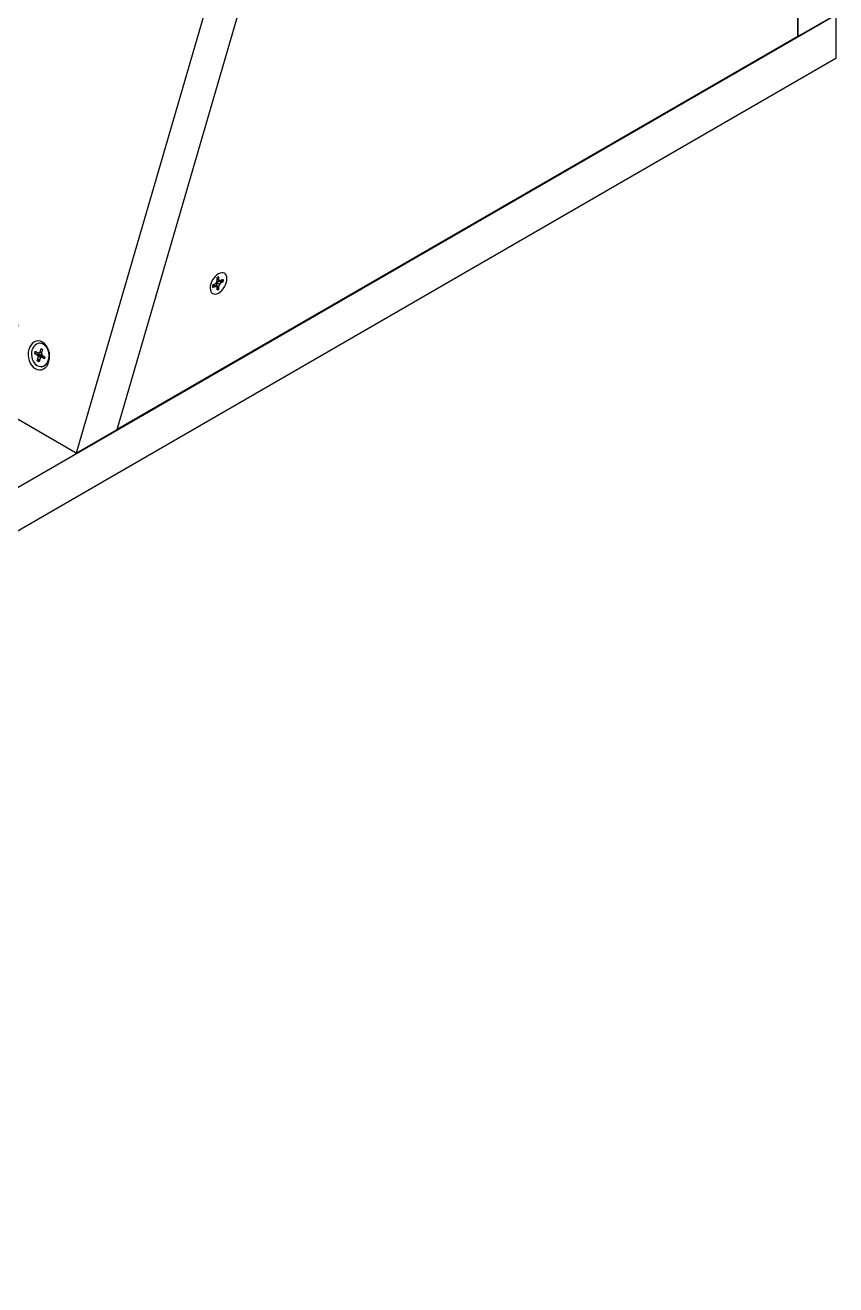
# Model space of a CAD drawing. Header units: millimetres. Extents: x 2758 to 41047, y 670 to 17125.
# Drawn here: x 36370 to 37079, y 6904 to 8005 of the extents above; entities that cross this region are included whole.
import ezdxf

# ---------------------------------------------------------------- set-up
doc = ezdxf.new("R2010")
doc.units = ezdxf.units.MM
doc.layers.add('PDF2_Geometría', color=7, linetype='Continuous')

# ---------------------------------------------------------------- blocks, each defined once
blk = doc.blocks.new('OH3A1-1$-$ASSY$$CENTER$TUB_-_v2$-$copia')
at = {"layer": 'PDF2_Geometría', "lineweight": -3}
for points in [[(19.6092, 10.04), (19.5425, 10.0017), (19.5425, 11.8391), (19.6092, 11.8775)], [(19.5425, 11.8391), (19.5425, 10.0017), (18.3525, 9.3151), (18.9958, 11.5233)]]:
    blk.add_lwpolyline(points, close=True, dxfattribs=at)
for points in [[(18.5958, 11.6708), (18.9242, 11.4816), (18.2809, 9.2734), (18.1384, 9.3559), (18.1792, 9.4984)], [(18.2809, 9.2734), (18.3525, 9.3151), (18.9958, 11.5233), (18.9242, 11.4816)], [(15.8968, 7.8967), (19.6091, 10.04), (19.6091, 9.9633)], [(19.6091, 9.9633), (15.8967, 7.8201), (14.041, 8.8917), (14.041, 8.9675), (14.8509, 9.435)], [(18.5267, 9.58), (18.5267, 9.5758), (18.5258, 9.5717), (18.5233, 9.5692), (18.5192, 9.5675)], [(18.5267, 9.5792), (18.53, 9.5775)], [(18.5342, 9.5758), (18.5317, 9.575), (18.53, 9.5775), (18.53, 9.5817)], [(18.5192, 9.5633), (18.5233, 9.565), (18.5258, 9.565), (18.5267, 9.5633), (18.5267, 9.5592)], [(18.52, 9.5675), (18.5233, 9.565)], [(18.5217, 9.5683), (18.5258, 9.565)], [(18.5258, 9.5725), (18.5267, 9.5725), (18.5275, 9.5733), (18.5283, 9.5733), (18.53, 9.5742), (18.5308, 9.5742), (18.5325, 9.5742), (18.5342, 9.5742), (18.535, 9.5742), (18.5358, 9.5742)], [(18.5258, 9.5717), (18.5258, 9.5717)], [(18.5258, 9.5717), (18.5258, 9.5708), (18.5258, 9.57), (18.5258, 9.5692), (18.5258, 9.5675), (18.5267, 9.5667), (18.5275, 9.565), (18.5283, 9.5633), (18.5283, 9.5625), (18.5292, 9.5617)], [(18.5258, 9.5717), (18.5317, 9.5683)], [(18.5258, 9.5675), (18.53, 9.565)], [(18.5267, 9.5775), (18.5317, 9.575)], [(18.5292, 9.5617), (18.53, 9.5608)], [(18.53, 9.5742), (18.5342, 9.5717)], [(18.53, 9.5608), (18.53, 9.565), (18.5317, 9.5683), (18.5342, 9.5717), (18.5375, 9.5733)], [(18.5375, 9.5775), (18.5342, 9.5758)], [(18.5358, 9.5742), (18.5375, 9.5733)], [(18.2175, 9.4508), (18.2192, 9.4567), (18.2217, 9.455), (18.22, 9.4492), (18.22, 9.4467), (18.2217, 9.4442), (18.2258, 9.4417), (18.225, 9.4383), (18.2208, 9.4408), (18.2183, 9.4408), (18.2175, 9.4392), (18.2158, 9.4333), (18.2125, 9.435), (18.2142, 9.4408), (18.2142, 9.4433), (18.2125, 9.445), (18.2083, 9.4475), (18.2092, 9.4517), (18.2142, 9.4492), (18.2158, 9.4492), (18.2175, 9.4508), (18.22, 9.45)], [(18.2092, 9.4475), (18.2083, 9.4475)], [(18.2208, 9.4458), (18.22, 9.4458), (18.2092, 9.4475), (18.21, 9.4508)], [(18.22, 9.4483), (18.2142, 9.4492)], [(18.215, 9.4658), (18.215, 9.4658)], [(18.22, 9.4492), (18.2158, 9.4492)], [(18.22, 9.4558), (18.2217, 9.4542)], [(18.22, 9.4458), (18.22, 9.4458)], [(18.2333, 9.4483), (18.2325, 9.4492)], [(18.2208, 9.445), (18.2125, 9.445)], [(18.2158, 9.4333), (18.2133, 9.435), (18.2125, 9.435)], [(18.2167, 9.4375), (18.2133, 9.435)], [(18.2217, 9.4442), (18.2142, 9.4433)], [(18.2217, 9.4417), (18.2225, 9.4433), (18.2142, 9.4408)], [(18.2183, 9.4408), (18.225, 9.4425), (18.2208, 9.4408)], [(18.22, 9.4242), (18.2192, 9.4242)], [(18.2225, 9.4433), (18.2225, 9.4442)], [(18.2333, 9.445), (18.2333, 9.4433)]]:
    blk.add_lwpolyline(points, dxfattribs=at)
for centre, radius, start, end in [((18.5207, 9.5724), 0.0135, 297.5667, 310.3283), ((18.5234, 9.5769), 0.0135, 349.6792, 2.4196), ((18.2206, 9.4456), 0.0136, 0.2873, 12.3577)]:
    blk.add_arc(centre, radius, start, end, dxfattribs=at)
for points in [[(18.5294, 9.5872), (18.5213, 9.5827), (18.5149, 9.5715), (18.515, 9.5622)], [(18.5304, 9.5819), (18.5291, 9.5816), (18.5278, 9.5809), (18.5266, 9.5799)], [(18.5442, 9.5787), (18.5441, 9.5879), (18.5375, 9.5917), (18.5294, 9.5872)], [(18.5298, 9.5536), (18.5379, 9.5582), (18.5443, 9.5694), (18.5442, 9.5787)], [(18.515, 9.5622), (18.5151, 9.5529), (18.5217, 9.5491), (18.5298, 9.5536)], [(18.5195, 9.5676), (18.5193, 9.566), (18.5193, 9.5645), (18.5196, 9.5633)], [(18.5272, 9.5589), (18.5284, 9.5593), (18.5297, 9.56), (18.5309, 9.561)], [(18.538, 9.5733), (18.5383, 9.5748), (18.5382, 9.5763), (18.5379, 9.5776)], [(18.222, 9.4677), (18.2122, 9.4734), (18.2014, 9.4678), (18.1978, 9.455)], [(18.2234, 9.464), (18.2154, 9.4686), (18.2064, 9.464), (18.2034, 9.4538)], [(18.2331, 9.4342), (18.2367, 9.4469), (18.2317, 9.462), (18.222, 9.4677)], [(18.1978, 9.455), (18.1941, 9.4422), (18.1991, 9.4272), (18.2089, 9.4215)], [(18.2034, 9.4538), (18.2004, 9.4435), (18.2045, 9.4314), (18.2125, 9.4268)], [(18.2333, 9.4471), (18.232, 9.4583), (18.2241, 9.4667), (18.2157, 9.4657)], [(18.2202, 9.4251), (18.2286, 9.4261), (18.2345, 9.4359), (18.2333, 9.4471)], [(18.2324, 9.4371), (18.2354, 9.4474), (18.2314, 9.4594), (18.2234, 9.464)], [(18.2089, 9.4215), (18.2186, 9.4157), (18.2295, 9.4214), (18.2331, 9.4342)], [(18.2125, 9.4268), (18.2205, 9.4222), (18.2294, 9.4268), (18.2324, 9.4371)]]:
    blk.add_open_spline(points, degree=3, dxfattribs=at)

msp = doc.modelspace()

# ---------------------------------------------------------------- block references
at = {"xscale": 500, "yscale": 500, "zscale": 500}
msp.add_blockref('OH3A1-1$-$ASSY$$CENTER$TUB_-_v2$-$copia', (27274.3, 2994.5), dxfattribs=at)

doc.saveas('drawing.dxf')
